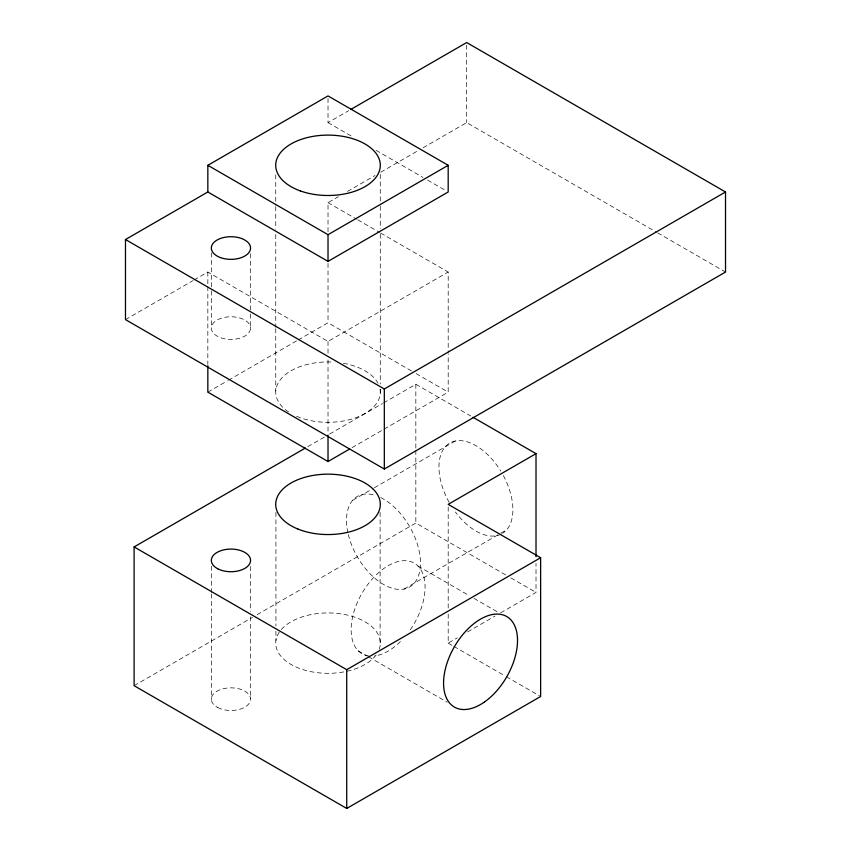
<?xml version="1.0" encoding="UTF-8"?>
<svg xmlns="http://www.w3.org/2000/svg" width="851" height="851" viewBox="0 0 851 851"><rect width="100%" height="100%" fill="white"/><g stroke="black" fill="none" stroke-linecap="round" stroke-linejoin="round"><path stroke-width="0.64" stroke-dasharray="4.25 3.19" d="M328.018 98.461L328.018 122.608L348.644 110.694M125.48 319.604L192.964 280.639M194.113 279.968L207.835 272.043L328.018 341.432L448.19 272.043L448.19 352.548M328.018 231.695L328.018 202.666L338.326 196.709M347.495 191.422L375.004 175.54M380.727 172.232L418.543 150.393M423.128 147.755L466.678 122.608L656.493 232.195M207.835 392.141L227.291 380.908M228.44 380.237L297.116 340.591M298.254 339.932L328.018 322.752L411.565 370.993M307.743 446.679L324.997 436.723M329.592 434.063L382.493 403.523M383.641 402.863L415.841 384.269L470.773 415.99M352.048 447.647L382.95 429.798M384.099 429.138L448.19 392.141L448.19 353.867M352.74 500.239L373.281 488.389M374.355 487.761L455.381 440.988M134.107 685.693L252.545 617.315M257.151 614.656L415.841 523.035L506.249 575.244M404.023 589.083L499.824 533.779M500.962 533.12L506.664 529.822M448.19 614.05L448.19 643.122L457.317 637.856M467.582 631.931L494.952 616.124M500.654 612.837L536.013 592.424L536.013 563.351M657.642 232.866L725.52 272.043M328.018 122.608L353.197 137.149M376.089 150.361L423.011 177.455M427.585 180.093L445.903 190.667M328.018 202.666L356.633 219.186M357.771 219.845L379.514 232.397M380.663 233.057L448.19 272.043M416.15 373.632L448.19 392.141M510.834 577.882L536.013 592.424M418.011 566.064L469.369 595.711M473.943 598.349L499.048 612.848M448.19 643.122L452.753 645.76M453.902 646.42L505.26 676.066M506.398 676.726L539.491 695.841M358.186 650.802L367.324 656.078M368.462 656.738L447.211 702.203M466.678 45.177L466.678 122.608M448.19 507.005L448.19 608.763M415.841 384.269L415.841 449.03M415.841 450.349L415.841 523.035M380.269 174.37L380.269 204.878M380.269 206.208L380.269 228.759M380.269 234.068L380.269 383.961M380.269 389.269L380.269 393.247M380.11 512.302L380.11 645.781M328.018 263.374L328.018 322.752M328.018 341.432L328.018 354.633M328.018 359.909L328.018 433.808M275.926 512.27L275.926 625.932M275.926 631.219L275.926 640.473M275.756 174.806L275.756 205.314M275.756 206.644L275.756 229.196M275.756 234.504L275.756 327.358M275.756 328.677L275.756 391.024M250.545 253.694L250.545 312.753M250.545 314.072L250.545 328.507A19.605 11.318 0 0 1 220.526 337.677A19.605 11.318 0 0 1 221.781 318.083A19.605 11.318 0 0 1 250.545 328.507M250.545 566.5L250.545 611.433M250.545 616.72L250.545 698.66M211.356 252.864L211.356 289.617M211.356 290.925L211.356 327.678M211.356 566.192L211.356 592.626M211.356 593.945L211.356 699.671M207.835 272.043L207.835 285.245M207.835 286.564L207.835 364.419M380.663 497.516A52.294 30.189 60 0 1 420.043 556.405A52.294 30.189 60 0 1 391.747 588.105A52.294 30.189 60 0 1 348.155 533.939M347.878 532.715A52.294 30.189 60 0 1 375.004 495.261M343.698 671.928A52.294 30.189 0 0 1 276.192 647.175A52.294 30.189 0 0 1 329.858 612.954A52.294 30.189 0 0 1 379.216 649.27M376.11 654.972A52.294 30.189 0 0 1 346.24 671.428M368.781 655.993A52.294 30.189 -60 0 1 359.367 598.157A52.294 30.189 -60 0 1 414.926 563.553A52.294 30.189 -60 0 1 409.842 630.421M400.417 641.58A52.294 30.189 -60 0 1 374.685 655.972M380.078 389.301A52.294 30.189 0 0 1 353.495 418.501A52.294 30.189 0 0 1 296.478 416.224M288.574 411.958A52.294 30.189 0 0 1 281.66 378.163A52.294 30.189 0 0 1 333.645 362.122M343.389 363.281A52.294 30.189 0 0 1 377.982 383.227M501.484 533.96A52.294 30.189 60 0 1 455.381 511.983M449.137 502.313A52.294 30.189 60 0 1 449.456 443.254A52.294 30.189 60 0 1 500.739 471.029M503.335 475.528A52.294 30.189 60 0 1 502.643 533.29M217.718 707.521A19.605 11.318 0 0 0 250.098 701.607A19.605 11.318 0 0 0 225.036 688.374A19.605 11.318 0 0 0 217.718 707.521"/><path stroke-width="1.28" d="M207.835 191.986L207.835 165.307L328.018 95.918L448.19 165.307L448.19 191.986L328.018 261.374L207.835 191.986L125.48 239.535L125.48 319.604L384.322 469.039L725.52 272.043L725.52 191.986L466.678 42.55L350.931 109.375M207.835 165.307L328.018 234.685L448.19 165.307M125.48 239.535L384.322 388.981L725.52 191.986M536.013 556.735L536.013 453.657L448.19 504.356L540.63 557.724L540.63 696.501L346.729 808.45L134.107 685.693L134.107 546.927L305.445 448.009M207.835 365.739L207.835 392.141L328.018 461.519L349.761 448.966M134.107 546.927L346.729 669.684L540.63 557.724M473.06 417.309L536.013 453.657M384.322 388.981L384.322 469.039M346.729 669.684L346.729 808.45M328.018 234.685L328.018 261.374M328.018 435.127L328.018 461.519M484.41 702.032A52.294 30.189 -60 0 0 510.462 619.432A52.294 30.189 -60 0 0 446.764 663.95A52.294 30.189 -60 0 0 484.41 702.032M297.988 529.077A52.294 30.189 0 0 0 380.11 507.015A52.294 30.189 0 0 0 305.956 476.985A52.294 30.189 0 0 0 297.988 529.077M217.718 568.755A19.605 11.318 0 0 0 250.098 562.841A19.605 11.318 0 0 0 225.036 549.608A19.605 11.318 0 0 0 217.718 568.755M300.222 190.879A52.294 30.189 0 0 0 380.269 166.413A52.294 30.189 0 0 0 303.552 138.617A52.294 30.189 0 0 0 300.222 190.879M220.526 257.619A19.605 11.318 0 0 0 250.545 248.449A19.605 11.318 0 0 0 221.781 238.025A19.605 11.318 0 0 0 220.526 257.619"/></g></svg>
